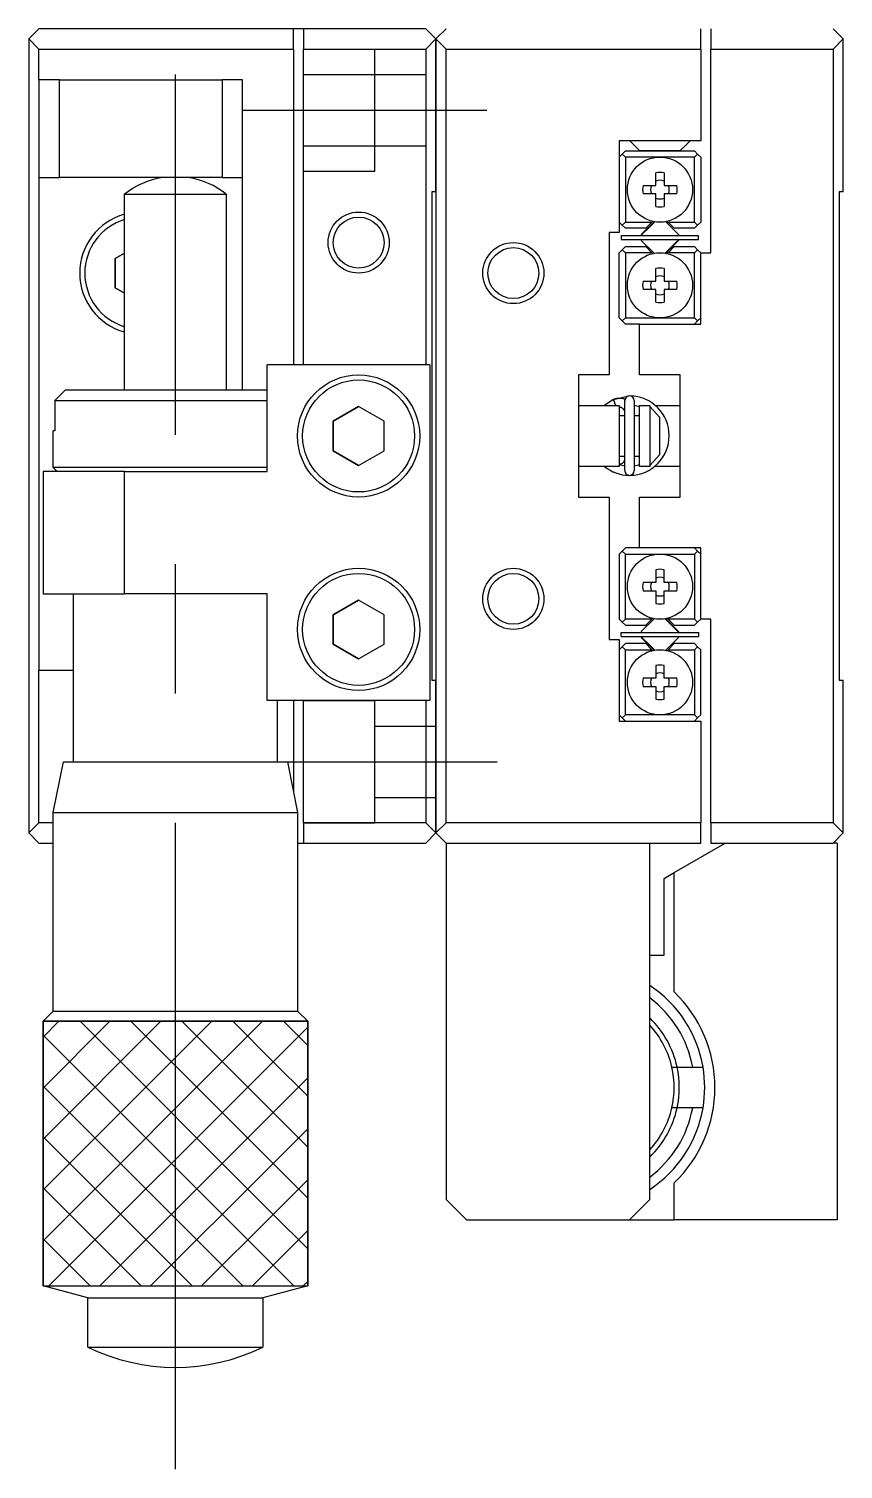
# Model space of a CAD drawing. Extents: x 173 to 489, y -44 to 190.
# Drawn here: x 449.2 to 489.2, y 45.1 to 115.8 of the extents above; entities that cross this region are included whole.
import ezdxf

# ---------------------------------------------------------------- set-up
doc = ezdxf.new("R2010")
doc.units = 0
doc.linetypes.add('CENTER', pattern=[50.8, 31.75, -6.35, 6.35, -6.35])
doc.linetypes.add('DASHED', pattern=[19.05, 12.7, -6.35])
doc.layers.get('0').update_dxf_attribs({"linetype": 'CONTINUOUS'})
doc.layers.add('CENTER', color=1, linetype='CENTER')

msp = doc.modelspace()

# ---------------------------------------------------------------- linework, layer by layer
at = {"color": 7, "linetype": 'CONTINUOUS'}
for p, q in [((449.207, 115.322), (449.707, 115.822)), ((462.207, 115.822), (449.707, 115.822)), ((462.207, 114.822), (462.207, 115.822)), ((462.707, 115.822), (462.207, 115.822)), ((468.707, 115.822), (462.707, 115.822)), ((462.707, 115.822), (462.707, 114.822)), ((469.207, 115.322), (468.707, 115.822)), ((469.207, 115.322), (469.707, 115.822)), ((482.207, 114.822), (482.207, 115.822)), ((482.707, 115.822), (482.707, 114.822)), ((489.207, 115.322), (488.707, 115.822)), ((449.707, 114.822), (449.207, 115.322)), ((449.207, 115.322), (449.207, 76.322)), ((449.707, 113.322), (449.707, 114.822)), ((449.707, 114.822), (462.207, 114.822)), ((462.207, 114.822), (462.207, 99.322)), ((462.707, 114.822), (468.707, 114.822)), ((462.707, 99.322), (462.707, 114.822)), ((468.707, 114.822), (469.207, 115.322)), ((468.707, 114.822), (468.707, 99.322)), ((469.707, 114.822), (469.207, 115.322)), ((469.207, 115.322), (469.207, 76.322)), ((469.207, 107.822), (469.207, 115.322)), ((469.707, 114.822), (482.207, 114.822)), ((469.707, 76.822), (469.707, 114.822)), ((482.207, 114.822), (482.207, 110.322)), ((482.707, 114.822), (488.707, 114.822)), ((482.707, 104.822), (482.707, 114.822)), ((488.707, 114.822), (489.207, 115.322)), ((488.707, 114.822), (488.707, 76.822)), ((489.207, 107.822), (489.207, 115.322)), ((450.707, 113.322), (449.707, 113.322)), ((449.707, 113.322), (449.707, 108.522)), ((450.707, 108.522), (450.707, 113.322)), ((450.707, 113.322), (458.707, 113.322)), ((458.707, 113.322), (458.707, 108.522)), ((459.707, 113.322), (458.707, 113.322)), ((459.707, 108.522), (459.707, 113.322)), ((478.207, 110.322), (478.207, 105.822)), ((482.207, 110.322), (478.207, 110.322)), ((478.207, 109.522), (478.357, 109.672)), ((478.507, 109.822), (478.357, 109.672)), ((478.357, 109.672), (478.507, 109.522)), ((478.507, 109.822), (481.907, 109.822)), ((478.957, 110.091), (478.727, 110.322)), ((479.207, 109.841), (478.957, 110.091)), ((479.207, 109.841), (481.207, 109.841)), ((481.457, 110.091), (481.207, 109.841)), ((481.688, 110.322), (481.457, 110.091)), ((482.057, 109.672), (481.907, 109.822)), ((481.907, 109.522), (482.057, 109.672)), ((482.057, 109.672), (482.207, 109.522)), ((480.207, 109.522), (478.507, 109.522)), ((478.507, 109.522), (478.507, 106.322)), ((481.907, 109.522), (480.207, 109.522)), ((481.907, 106.322), (481.907, 109.522)), ((482.207, 109.522), (482.207, 106.322)), ((449.707, 108.522), (450.707, 108.522)), ((449.707, 108.522), (449.707, 84.322)), ((458.707, 108.522), (450.707, 108.522)), ((458.707, 108.522), (459.707, 108.522)), ((459.707, 98.072), (459.707, 108.522)), ((480.007, 108.122), (480.007, 108.748)), ((480.407, 108.748), (480.407, 108.122)), ((453.907, 107.694), (458.907, 107.694)), ((453.907, 98.072), (453.907, 107.694)), ((458.907, 107.694), (458.907, 98.072)), ((469.007, 107.822), (469.007, 83.822)), ((469.207, 107.822), (469.007, 107.822)), ((479.381, 108.122), (480.007, 108.122)), ((480.007, 107.722), (479.381, 107.722)), ((480.007, 107.096), (480.007, 107.722)), ((480.407, 108.122), (481.033, 108.122)), ((481.033, 107.722), (480.407, 107.722)), ((480.407, 107.722), (480.407, 107.096)), ((489.007, 107.822), (489.007, 83.822)), ((489.207, 107.822), (489.007, 107.822)), ((478.357, 106.172), (478.207, 106.322)), ((478.507, 106.322), (478.357, 106.172)), ((478.357, 106.172), (478.507, 106.022)), ((478.507, 106.322), (479.808, 106.322)), ((479.306, 105.731), (479.922, 106.348)), ((479.508, 106.022), (479.808, 106.322)), ((479.695, 106.085), (479.952, 106.342)), ((479.808, 106.322), (479.849, 106.363)), ((480.492, 106.348), (481.109, 105.731)), ((480.566, 106.363), (480.606, 106.322)), ((480.606, 106.322), (481.907, 106.322)), ((480.606, 106.322), (480.906, 106.022)), ((482.057, 106.172), (481.907, 106.322)), ((481.907, 106.022), (482.057, 106.172)), ((482.207, 106.322), (482.057, 106.172)), ((478.207, 105.822), (477.707, 105.822)), ((477.707, 105.822), (477.707, 98.822)), ((478.307, 105.672), (478.307, 105.472)), ((478.307, 105.672), (482.107, 105.672)), ((478.307, 105.472), (482.107, 105.472)), ((479.508, 106.022), (478.507, 106.022)), ((479.306, 105.696), (479.695, 106.085)), ((481.109, 105.448), (480.462, 104.802)), ((481.907, 106.022), (480.906, 106.022)), ((482.107, 105.472), (482.107, 105.672)), ((453.907, 104.803), (453.457, 104.544)), ((453.457, 104.544), (453.907, 104.803)), ((478.207, 104.822), (478.357, 104.972)), ((478.207, 101.622), (478.207, 104.822)), ((478.507, 105.122), (478.357, 104.972)), ((478.357, 104.972), (478.507, 104.822)), ((478.507, 105.122), (479.508, 105.122)), ((478.507, 104.822), (478.507, 101.622)), ((479.808, 104.822), (478.507, 104.822)), ((479.922, 104.796), (479.306, 105.413)), ((479.808, 104.822), (479.508, 105.122)), ((479.849, 104.781), (479.808, 104.822)), ((481.109, 105.413), (480.492, 104.796)), ((480.606, 104.822), (480.566, 104.781)), ((480.906, 105.122), (480.606, 104.822)), ((481.907, 104.822), (480.606, 104.822)), ((480.906, 105.122), (481.907, 105.122)), ((482.057, 104.972), (481.907, 105.122)), ((481.907, 104.822), (482.057, 104.972)), ((481.907, 101.622), (481.907, 104.822)), ((482.057, 104.972), (482.207, 104.822)), ((482.207, 104.822), (482.707, 104.822)), ((482.207, 101.322), (482.207, 104.822)), ((453.457, 104.544), (453.457, 103.1)), ((453.457, 103.1), (453.457, 104.544)), ((480.007, 103.422), (480.007, 104.048)), ((480.407, 104.048), (480.407, 103.422)), ((479.381, 103.422), (480.007, 103.422)), ((480.407, 103.422), (481.033, 103.422)), ((453.457, 103.1), (453.907, 102.84)), ((453.907, 102.84), (453.457, 103.1)), ((480.007, 103.022), (479.381, 103.022)), ((480.007, 102.396), (480.007, 103.022)), ((480.407, 103.022), (480.407, 102.396)), ((481.033, 103.022), (480.407, 103.022)), ((478.357, 101.472), (478.207, 101.622)), ((478.507, 101.622), (478.357, 101.472)), ((478.357, 101.472), (478.507, 101.322)), ((478.507, 101.622), (480.207, 101.622)), ((479.207, 101.322), (478.507, 101.322)), ((479.207, 101.322), (482.207, 101.322)), ((479.207, 98.822), (479.207, 101.322)), ((480.207, 101.622), (481.907, 101.622)), ((482.057, 101.472), (481.907, 101.622)), ((481.907, 101.322), (482.057, 101.472)), ((482.207, 101.622), (482.057, 101.472)), ((468.907, 99.322), (460.907, 99.322)), ((460.907, 94.072), (460.907, 99.322)), ((468.907, 99.322), (468.907, 82.822)), ((476.207, 98.822), (476.207, 92.822)), ((477.707, 98.822), (476.207, 98.822)), ((481.207, 98.822), (479.207, 98.822)), ((481.207, 96.897), (481.207, 98.822)), ((450.999, 98.072), (450.491, 97.572)), ((460.907, 98.072), (450.999, 98.072)), ((477.922, 97.619), (478.681, 97.786)), ((477.93, 97.624), (477.962, 97.637)), ((477.962, 97.637), (477.995, 97.649)), ((477.995, 97.649), (478.03, 97.659)), ((478.03, 97.659), (478.064, 97.668)), ((478.064, 97.668), (478.099, 97.675)), ((478.099, 97.675), (478.135, 97.68)), ((478.135, 97.68), (478.17, 97.683)), ((478.17, 97.683), (478.206, 97.684)), ((478.206, 97.684), (478.242, 97.684)), ((478.242, 97.684), (478.277, 97.682)), ((478.277, 97.682), (478.313, 97.678)), ((478.313, 97.678), (478.348, 97.672)), ((478.348, 97.672), (478.383, 97.665)), ((478.383, 97.665), (478.418, 97.655)), ((478.418, 97.655), (478.452, 97.644)), ((478.452, 97.644), (478.485, 97.632)), ((450.491, 97.572), (460.907, 97.572)), ((450.491, 97.572), (450.491, 96.072)), ((465.407, 97.265), (464.157, 96.544)), ((464.157, 96.544), (465.407, 97.265)), ((466.657, 96.544), (465.407, 97.265)), ((476.207, 97.322), (478.207, 97.322)), ((477.449, 97.322), (477.931, 97.623)), ((477.898, 97.609), (477.922, 97.619)), ((477.922, 97.619), (478.021, 97.322)), ((477.928, 97.622), (477.926, 97.618)), ((477.926, 97.618), (477.926, 97.613)), ((477.926, 97.613), (477.926, 97.606)), ((477.926, 97.606), (477.927, 97.598)), ((477.927, 97.598), (477.929, 97.588)), ((477.93, 97.624), (477.928, 97.622)), ((477.929, 97.588), (477.931, 97.578)), ((477.932, 97.625), (477.93, 97.624)), ((477.931, 97.578), (477.934, 97.566)), ((477.934, 97.566), (477.937, 97.553)), ((477.937, 97.553), (477.941, 97.539)), ((477.941, 97.539), (477.946, 97.525)), ((477.946, 97.525), (477.951, 97.509)), ((477.951, 97.509), (477.957, 97.493)), ((477.957, 97.493), (477.963, 97.476)), ((477.963, 97.476), (477.97, 97.459)), ((477.97, 97.459), (477.977, 97.442)), ((477.977, 97.442), (477.984, 97.424)), ((477.984, 97.424), (477.992, 97.406)), ((477.992, 97.406), (478, 97.389)), ((478, 97.389), (478.007, 97.371)), ((478.007, 97.371), (478.016, 97.354)), ((478.016, 97.354), (478.024, 97.338)), ((478.024, 97.338), (478.032, 97.322)), ((478.207, 97.322), (478.207, 94.322)), ((478.212, 97.234), (478.207, 97.234)), ((478.226, 97.234), (478.212, 97.234)), ((478.24, 97.233), (478.226, 97.234)), ((478.253, 97.232), (478.24, 97.233)), ((478.267, 97.229), (478.253, 97.232)), ((478.28, 97.226), (478.267, 97.229)), ((478.293, 97.223), (478.28, 97.226)), ((478.306, 97.219), (478.293, 97.223)), ((478.319, 97.214), (478.306, 97.219)), ((478.331, 97.208), (478.319, 97.214)), ((478.343, 97.202), (478.331, 97.208)), ((478.355, 97.195), (478.343, 97.202)), ((478.366, 97.188), (478.355, 97.195)), ((478.377, 97.18), (478.366, 97.188)), ((478.388, 97.172), (478.377, 97.18)), ((478.398, 97.163), (478.388, 97.172)), ((478.407, 97.153), (478.398, 97.163)), ((478.417, 97.143), (478.407, 97.153)), ((478.425, 97.133), (478.417, 97.143)), ((478.433, 97.122), (478.425, 97.133)), ((478.441, 97.111), (478.433, 97.122)), ((478.448, 97.1), (478.441, 97.111)), ((478.455, 97.088), (478.448, 97.1)), ((478.461, 97.076), (478.455, 97.088)), ((478.466, 97.064), (478.461, 97.076)), ((478.471, 97.051), (478.466, 97.064)), ((478.475, 97.038), (478.471, 97.051)), ((478.478, 97.025), (478.475, 97.038)), ((478.481, 97.012), (478.478, 97.025)), ((478.483, 96.999), (478.481, 97.012)), ((478.485, 96.985), (478.483, 96.999)), ((478.485, 97.632), (478.496, 97.627)), ((478.486, 96.972), (478.485, 96.985)), ((478.486, 94.113), (478.486, 97.563)), ((478.486, 96.959), (478.486, 96.972)), ((478.936, 97.563), (478.936, 94.113)), ((479.207, 97.254), (478.936, 97.322)), ((479.207, 94.322), (479.207, 97.322)), ((479.207, 97.322), (479.707, 97.322)), ((479.707, 97.322), (479.707, 97.268)), ((479.707, 97.268), (479.707, 94.376)), ((480.207, 96.738), (479.707, 97.268)), ((479.974, 97.322), (481.207, 97.322)), ((464.157, 96.544), (464.157, 95.1)), ((464.157, 95.1), (464.157, 96.544)), ((466.657, 95.1), (466.657, 96.544)), ((478.207, 96.822), (478.486, 96.822)), ((478.936, 96.822), (479.207, 96.822)), ((480.207, 94.905), (480.207, 96.738)), ((481.207, 94.747), (481.207, 96.897)), ((450.491, 96.072), (450.407, 96.072)), ((450.407, 94.272), (450.407, 96.072)), ((464.157, 95.1), (465.407, 94.379)), ((465.407, 94.379), (464.157, 95.1)), ((465.407, 94.379), (466.657, 95.1)), ((478.486, 94.822), (478.207, 94.822)), ((479.207, 94.822), (478.936, 94.822)), ((479.707, 94.376), (480.207, 94.905)), ((460.907, 94.272), (450.407, 94.272)), ((450.607, 94.072), (450.407, 94.272)), ((478.207, 94.322), (476.207, 94.322)), ((478.207, 94.441), (478.217, 94.441)), ((478.207, 94.424), (478.486, 94.353)), ((478.217, 94.441), (478.23, 94.441)), ((478.23, 94.441), (478.244, 94.442)), ((478.244, 94.442), (478.257, 94.444)), ((478.257, 94.444), (478.271, 94.447)), ((478.271, 94.447), (478.284, 94.45)), ((478.284, 94.45), (478.297, 94.454)), ((478.297, 94.454), (478.31, 94.458)), ((478.31, 94.458), (478.323, 94.463)), ((478.323, 94.463), (478.335, 94.469)), ((478.335, 94.469), (478.347, 94.475)), ((478.347, 94.475), (478.359, 94.482)), ((478.359, 94.482), (478.37, 94.49)), ((478.37, 94.49), (478.381, 94.498)), ((478.381, 94.498), (478.391, 94.507)), ((478.391, 94.507), (478.401, 94.516)), ((478.401, 94.516), (478.411, 94.526)), ((478.411, 94.526), (478.42, 94.536)), ((478.42, 94.536), (478.428, 94.546)), ((478.428, 94.546), (478.436, 94.557)), ((478.436, 94.557), (478.444, 94.568)), ((478.444, 94.568), (478.451, 94.58)), ((478.451, 94.58), (478.457, 94.592)), ((478.457, 94.592), (478.463, 94.604)), ((478.463, 94.604), (478.468, 94.617)), ((478.468, 94.617), (478.472, 94.629)), ((478.472, 94.629), (478.476, 94.642)), ((478.476, 94.642), (478.479, 94.655)), ((478.479, 94.655), (478.482, 94.669)), ((478.482, 94.669), (478.484, 94.682)), ((478.484, 94.682), (478.485, 94.695)), ((478.485, 94.695), (478.486, 94.709)), ((478.486, 94.709), (478.486, 94.716)), ((478.936, 94.354), (479.207, 94.421)), ((479.707, 94.322), (479.207, 94.322)), ((479.707, 94.376), (479.707, 94.322)), ((479.936, 94.322), (479.935, 94.322)), ((479.935, 94.322), (479.935, 94.322)), ((481.207, 94.322), (479.936, 94.322)), ((481.207, 92.822), (481.207, 94.747)), ((453.907, 94.072), (449.907, 94.072)), ((449.907, 94.072), (449.907, 88.072)), ((453.907, 94.072), (460.907, 94.072)), ((453.907, 88.072), (453.907, 94.072)), ((477.931, 94.052), (477.909, 94.061)), ((477.93, 94.051), (477.932, 94.05)), ((477.93, 94.051), (477.93, 94.051)), ((477.977, 94.032), (477.93, 94.051)), ((477.935, 94.051), (477.932, 94.05)), ((477.932, 94.05), (477.932, 94.051)), ((477.98, 94.031), (477.977, 94.032)), ((477.982, 94.031), (477.98, 94.031)), ((477.987, 94.029), (477.982, 94.031)), ((477.99, 94.028), (477.987, 94.029)), ((477.991, 94.027), (477.99, 94.028)), ((477.993, 94.027), (477.991, 94.027)), ((476.207, 92.822), (477.707, 92.822)), ((477.707, 92.822), (477.707, 85.822)), ((479.207, 92.822), (481.207, 92.822)), ((479.207, 90.322), (479.207, 92.822)), ((478.357, 90.172), (478.207, 90.022)), ((478.207, 90.022), (478.207, 86.822)), ((478.357, 90.172), (478.507, 90.322)), ((478.507, 90.022), (478.357, 90.172)), ((479.207, 90.322), (478.507, 90.322)), ((478.507, 90.022), (480.207, 90.022)), ((478.507, 86.822), (478.507, 90.022)), ((482.207, 90.322), (479.207, 90.322)), ((480.207, 90.022), (481.907, 90.022)), ((481.907, 90.322), (482.057, 90.172)), ((482.057, 90.172), (481.907, 90.022)), ((481.907, 90.022), (481.907, 86.822)), ((482.207, 90.022), (482.057, 90.172)), ((482.207, 86.822), (482.207, 90.322)), ((480.007, 89.248), (480.007, 88.622)), ((480.407, 88.622), (480.407, 89.248)), ((480.007, 88.622), (479.381, 88.622)), ((481.033, 88.622), (480.407, 88.622)), ((449.907, 88.072), (453.907, 88.072)), ((451.407, 79.822), (451.407, 88.072)), ((460.907, 88.072), (453.907, 88.072)), ((460.907, 82.822), (460.907, 88.072)), ((465.407, 87.765), (464.157, 87.044)), ((464.157, 87.044), (465.407, 87.765)), ((466.657, 87.044), (465.407, 87.765)), ((479.381, 88.222), (480.007, 88.222)), ((480.007, 88.222), (480.007, 87.596)), ((480.407, 88.222), (481.033, 88.222)), ((480.407, 87.596), (480.407, 88.222)), ((464.157, 87.044), (464.157, 85.6)), ((464.157, 85.6), (464.157, 87.044)), ((466.657, 85.6), (466.657, 87.044)), ((478.207, 86.822), (478.357, 86.672)), ((478.357, 86.672), (478.507, 86.822)), ((478.507, 86.522), (478.357, 86.672)), ((479.808, 86.822), (478.507, 86.822)), ((478.507, 86.522), (479.508, 86.522)), ((479.306, 86.231), (479.922, 86.848)), ((479.808, 86.822), (479.508, 86.522)), ((479.849, 86.863), (479.808, 86.822)), ((481.109, 86.196), (480.462, 86.842)), ((480.492, 86.848), (481.109, 86.231)), ((480.606, 86.822), (480.566, 86.863)), ((481.907, 86.822), (480.606, 86.822)), ((480.906, 86.522), (480.606, 86.822)), ((480.906, 86.522), (481.907, 86.522)), ((481.907, 86.822), (482.057, 86.672)), ((482.057, 86.672), (481.907, 86.522)), ((482.057, 86.672), (482.207, 86.822)), ((482.707, 86.822), (482.207, 86.822)), ((482.707, 76.822), (482.707, 86.822)), ((477.707, 85.822), (478.207, 85.822)), ((478.207, 85.822), (478.207, 81.822)), ((478.307, 85.972), (478.307, 86.172)), ((478.307, 86.172), (482.107, 86.172)), ((478.307, 85.972), (482.107, 85.972)), ((478.357, 85.472), (478.507, 85.622)), ((479.508, 85.622), (478.507, 85.622)), ((479.306, 85.948), (479.695, 85.559)), ((479.922, 85.296), (479.306, 85.913)), ((479.508, 85.622), (479.808, 85.322)), ((481.109, 85.913), (480.492, 85.296)), ((480.606, 85.322), (480.906, 85.622)), ((481.907, 85.622), (480.906, 85.622)), ((481.907, 85.622), (482.057, 85.472)), ((482.107, 86.172), (482.107, 85.972)), ((464.157, 85.6), (465.407, 84.879)), ((465.407, 84.879), (464.157, 85.6)), ((465.407, 84.879), (466.657, 85.6)), ((478.357, 85.472), (478.207, 85.322)), ((478.507, 85.322), (478.357, 85.472)), ((478.507, 85.322), (479.808, 85.322)), ((478.507, 82.122), (478.507, 85.322)), ((479.695, 85.559), (479.952, 85.302)), ((479.808, 85.322), (479.849, 85.281)), ((480.566, 85.281), (480.606, 85.322)), ((480.606, 85.322), (481.907, 85.322)), ((482.057, 85.472), (481.907, 85.322)), ((481.907, 85.322), (481.907, 82.122)), ((482.207, 85.322), (482.057, 85.472)), ((482.207, 82.122), (482.207, 85.322)), ((449.707, 84.322), (451.407, 84.322)), ((449.707, 76.822), (449.707, 84.322)), ((480.007, 84.548), (480.007, 83.922)), ((480.407, 83.922), (480.407, 84.548)), ((469.007, 83.822), (469.207, 83.822)), ((469.207, 76.322), (469.207, 83.822)), ((480.007, 83.922), (479.381, 83.922)), ((479.381, 83.522), (480.007, 83.522)), ((480.007, 83.522), (480.007, 82.896)), ((481.033, 83.922), (480.407, 83.922)), ((480.407, 83.522), (481.033, 83.522)), ((480.407, 82.896), (480.407, 83.522)), ((489.007, 83.822), (489.207, 83.822)), ((489.207, 76.322), (489.207, 83.822)), ((468.907, 82.822), (460.907, 82.822)), ((461.407, 82.822), (461.407, 79.822)), ((462.207, 82.822), (462.207, 78.322)), ((462.707, 76.822), (462.707, 82.822)), ((468.707, 82.822), (468.707, 76.822)), ((478.207, 82.122), (478.357, 81.972)), ((478.357, 81.972), (478.507, 82.122)), ((480.207, 82.122), (478.507, 82.122)), ((481.907, 82.122), (480.207, 82.122)), ((481.907, 82.122), (482.057, 81.972)), ((482.057, 81.972), (482.207, 82.122)), ((478.207, 81.822), (482.207, 81.822)), ((478.507, 81.822), (478.357, 81.972)), ((482.057, 81.972), (481.907, 81.822)), ((482.207, 81.822), (482.207, 76.822)), ((450.407, 77.322), (450.907, 79.822)), ((450.907, 79.822), (461.907, 79.822)), ((461.907, 79.822), (462.407, 77.322)), ((450.407, 77.322), (462.407, 77.322)), ((450.407, 67.572), (450.407, 77.322)), ((462.407, 77.322), (462.407, 67.572)), ((449.207, 76.322), (449.707, 76.822)), ((450.407, 76.822), (449.707, 76.822)), ((468.707, 76.822), (462.707, 76.822)), ((462.707, 76.822), (462.707, 75.822)), ((469.207, 76.322), (468.707, 76.822)), ((469.207, 76.322), (469.707, 76.822)), ((482.207, 76.822), (469.707, 76.822)), ((482.207, 75.822), (482.207, 76.822)), ((488.707, 76.822), (482.707, 76.822)), ((482.707, 76.822), (482.707, 75.822)), ((489.207, 76.322), (488.707, 76.822)), ((449.707, 75.822), (449.207, 76.322)), ((449.707, 75.822), (450.407, 75.822)), ((462.407, 75.822), (462.707, 75.822)), ((462.707, 75.822), (468.707, 75.822)), ((468.707, 75.822), (469.207, 76.322)), ((469.707, 75.822), (469.207, 76.322)), ((469.707, 75.822), (469.707, 58.322)), ((469.707, 75.822), (482.207, 75.822)), ((479.707, 58.322), (479.707, 75.822)), ((480.907, 74.379), (483.407, 75.822)), ((482.707, 75.822), (488.707, 75.822)), ((488.707, 75.822), (489.207, 76.322)), ((488.907, 75.822), (488.707, 75.822)), ((488.907, 75.822), (488.907, 57.322)), ((480.407, 74.09), (480.907, 74.379)), ((480.907, 68.512), (480.907, 74.379)), ((480.407, 70.322), (480.407, 74.09)), ((479.707, 70.322), (480.407, 70.322)), ((449.907, 67.072), (450.407, 67.572)), ((450.407, 67.572), (462.407, 67.572)), ((462.407, 67.572), (462.907, 67.072)), ((449.907, 67.072), (449.907, 54.072)), ((462.907, 67.072), (449.907, 67.072)), ((462.907, 54.072), (462.907, 67.072)), ((480.795, 64.822), (481.051, 64.822)), ((481.051, 64.822), (481.816, 64.822)), ((481.051, 64.822), (482.323, 64.822)), ((481.816, 64.822), (482.323, 64.822)), ((481.051, 62.822), (480.795, 62.822)), ((481.816, 62.822), (481.051, 62.822)), ((482.323, 62.822), (481.816, 62.822)), ((480.907, 57.322), (480.907, 59.132)), ((470.707, 57.322), (469.707, 58.322)), ((479.707, 58.322), (478.707, 57.322)), ((470.707, 57.322), (478.707, 57.322)), ((478.707, 57.322), (480.907, 57.322)), ((488.907, 57.322), (480.907, 57.322)), ((452.107, 53.482), (449.907, 54.072)), ((449.907, 54.072), (462.907, 54.072)), ((462.907, 54.072), (460.707, 53.482)), ((452.107, 53.482), (460.707, 53.482)), ((452.107, 51.072), (452.107, 53.482)), ((460.707, 53.482), (460.707, 51.072)), ((452.107, 51.072), (460.707, 51.072))]:
    msp.add_line(p, q, dxfattribs=at)
at = {"color": 3, "linetype": 'DASHED'}
for p, q in [((462.707, 114.822), (466.207, 114.822)), ((466.207, 108.822), (466.207, 114.822)), ((462.707, 113.572), (468.707, 113.572)), ((462.707, 110.072), (468.707, 110.072)), ((462.707, 108.822), (466.207, 108.822)), ((462.707, 82.822), (466.207, 82.822)), ((466.207, 76.822), (466.207, 82.822)), ((466.207, 81.572), (469.207, 81.572)), ((466.207, 78.072), (469.207, 78.072)), ((462.707, 76.822), (466.207, 76.822))]:
    msp.add_line(p, q, dxfattribs=at)
at = {"color": 3, "linetype": 'CONTINUOUS'}
for p, q in [((449.907, 67.072), (462.907, 67.072)), ((449.907, 54.072), (449.907, 67.072)), ((450.69, 67.072), (449.907, 66.289)), ((453.19, 67.072), (449.907, 63.789)), ((455.69, 67.072), (449.907, 61.289)), ((458.19, 67.072), (449.907, 58.789)), ((460.69, 67.072), (449.907, 56.289)), ((451.724, 67.072), (461.207, 57.589)), ((454.224, 67.072), (461.207, 60.089)), ((456.724, 67.072), (461.207, 62.589)), ((459.224, 67.072), (461.207, 65.089)), ((462.907, 66.789), (461.207, 65.089)), ((461.724, 67.072), (462.907, 65.889)), ((462.907, 67.072), (462.907, 54.072)), ((449.907, 66.389), (461.207, 55.089)), ((461.207, 65.089), (450.19, 54.072)), ((461.207, 65.089), (462.907, 63.389)), ((449.907, 63.889), (459.724, 54.072)), ((462.907, 64.289), (461.207, 62.589)), ((461.207, 62.589), (452.69, 54.072)), ((461.207, 62.589), (462.907, 60.889)), ((462.907, 61.789), (461.207, 60.089)), ((449.907, 61.389), (457.224, 54.072)), ((461.207, 60.089), (455.19, 54.072)), ((461.207, 60.089), (462.907, 58.389)), ((449.907, 58.889), (454.724, 54.072)), ((462.907, 59.289), (461.207, 57.589)), ((461.207, 57.589), (457.69, 54.072)), ((461.207, 57.589), (462.907, 55.889)), ((462.907, 56.789), (461.207, 55.089)), ((449.907, 56.389), (452.224, 54.072)), ((461.207, 55.089), (460.19, 54.072)), ((461.207, 55.089), (462.224, 54.072)), ((449.907, 54.072), (462.907, 54.072)), ((462.907, 54.289), (462.69, 54.072))]:
    msp.add_line(p, q, dxfattribs=at)
at = {"color": 7, "linetype": 'CONTINUOUS'}
for centre, radius in [((480.207, 107.922), 1.6), ((465.407, 105.322), 1.25), ((473.007, 103.822), 1.25), ((480.207, 103.222), 1.6), ((465.407, 95.822), 3), ((465.407, 95.822), 2.75), ((480.207, 88.422), 1.6), ((465.407, 86.322), 3), ((465.407, 86.322), 2.75), ((473.007, 87.822), 1.25), ((480.207, 83.722), 1.6)]:
    msp.add_circle(centre, radius, dxfattribs=at)
at = {"color": 3, "linetype": 'CONTINUOUS'}
for centre in [(465.407, 105.322), (473.007, 103.822), (473.007, 87.822)]:
    msp.add_circle(centre, 1.5, dxfattribs=at)
at = {"color": 7, "linetype": 'CONTINUOUS'}
for centre, radius, start, end in [((456.407, 104.572), 4, 99.068, 128.6822), ((456.407, 104.572), 4, 51.31783, 80.932), ((480.207, 107.922), 0.85, 76.39104, 103.60896), ((480.207, 107.922), 0.459, 64.18608, 115.81392), ((480.207, 107.922), 0.85, 166.39104, 193.60896), ((480.207, 107.922), 0.459, 154.18608, 205.81392), ((480.207, 107.922), 0.459, 334.18608, 25.81392), ((480.207, 107.922), 0.85, 346.39104, 13.60896), ((480.207, 107.922), 0.459, 244.18608, 295.81392), ((480.207, 107.922), 0.85, 256.39104, 283.60896), ((454.707, 103.822), 3, 105.46593, 180), ((454.707, 103.822), 2.75, 106.9123, 180), ((479.447, 105.59), 0.2, 135, 155.69388), ((479.447, 105.554), 0.2, 204.30612, 225), ((479.447, 105.554), 0.2, 135, 143.95728), ((480.967, 105.59), 0.2, 24.30612, 45), ((480.967, 105.554), 0.2, 315, 335.69388), ((480.967, 105.59), 0.2, 315, 323.95728), ((480.207, 103.222), 0.85, 76.39104, 103.60896), ((454.707, 103.822), 3, 180, 254.53407), ((454.707, 103.822), 2.75, 180, 253.0877), ((480.207, 103.222), 0.85, 166.39104, 193.60896), ((480.207, 103.222), 0.459, 154.18608, 205.81392), ((480.207, 103.222), 0.459, 64.18608, 115.81392), ((480.207, 103.222), 0.459, 334.18608, 25.81392), ((480.207, 103.222), 0.85, 346.39104, 13.60896), ((480.207, 103.222), 0.459, 244.18608, 295.81392), ((480.207, 103.222), 0.85, 256.39104, 283.60896), ((478.711, 97.563), 0.225, 0, 180), ((478.711, 95.838), 1.949, 270.84257, 89.25274), ((478.713, 95.843), 1.955, 231.13212, 269.06358), ((478.711, 94.113), 0.225, 180, 0), ((480.207, 88.422), 0.85, 76.39104, 103.60896), ((480.207, 88.422), 0.85, 166.39104, 193.60896), ((480.207, 88.422), 0.459, 154.18608, 205.81392), ((480.207, 88.422), 0.459, 64.18608, 115.81392), ((480.207, 88.422), 0.459, 334.18608, 25.81392), ((480.207, 88.422), 0.85, 346.39104, 13.60896), ((480.207, 88.422), 0.459, 244.18608, 295.81392), ((480.207, 88.422), 0.85, 256.39104, 283.60896), ((479.447, 86.09), 0.2, 135, 155.69388), ((479.447, 86.054), 0.2, 204.30612, 225), ((479.447, 86.09), 0.2, 216.04272, 225), ((480.967, 86.09), 0.2, 24.30612, 45), ((480.967, 86.054), 0.2, 36.04272, 45), ((480.967, 86.054), 0.2, 315, 335.69388), ((480.207, 83.722), 0.85, 76.39104, 103.60896), ((480.207, 83.722), 0.85, 166.39104, 193.60896), ((480.207, 83.722), 0.459, 154.18608, 205.81392), ((480.207, 83.722), 0.459, 64.18608, 115.81392), ((480.207, 83.722), 0.459, 334.18608, 25.81392), ((480.207, 83.722), 0.85, 346.39104, 13.60896), ((480.207, 83.722), 0.459, 244.18608, 295.81392), ((480.207, 83.722), 0.85, 256.39104, 283.60896), ((476.407, 63.822), 6, 9.59407, 56.63299), ((476.407, 63.822), 5.5, 10.47568, 53.1301), ((476.407, 63.822), 6.5, 313.81306, 46.18694), ((476.407, 63.822), 4.75, 12.1532, 45.99375), ((476.407, 63.822), 4.5, 12.83959, 42.83343), ((476.407, 63.822), 4.75, 347.8468, 12.1532), ((476.407, 63.822), 6, 350.40593, 9.59407), ((476.407, 63.822), 4.75, 314.00625, 347.8468), ((476.407, 63.822), 6, 303.36701, 350.40593), ((476.407, 63.822), 5.5, 306.8699, 349.52432), ((476.407, 63.822), 4.5, 317.16657, 347.16041), ((456.407, 59.817), 9.745, 243.8162, 296.18378)]:
    msp.add_arc(centre, radius, start, end, dxfattribs=at)
at = {"color": 3, "linetype": 'CONTINUOUS'}
for radius, start, end in [(4.75, 12.1532, 45.99375), (4.5, 12.83959, 42.83343), (4.5, 347.16041, 12.83959), (4.5, 317.16657, 347.16041), (4.75, 314.00625, 347.8468)]:
    msp.add_arc((476.407, 63.822), radius, start, end, dxfattribs=at)
at = {"layer": 'CENTER', "color": 1, "linetype": 'CENTER'}
for p, q in [((456.407, 45.072), (456.407, 113.572)), ((459.707, 111.822), (471.707, 111.822)), ((459.707, 79.822), (472.207, 79.822))]:
    msp.add_line(p, q, dxfattribs=at)

doc.saveas('drawing.dxf')
